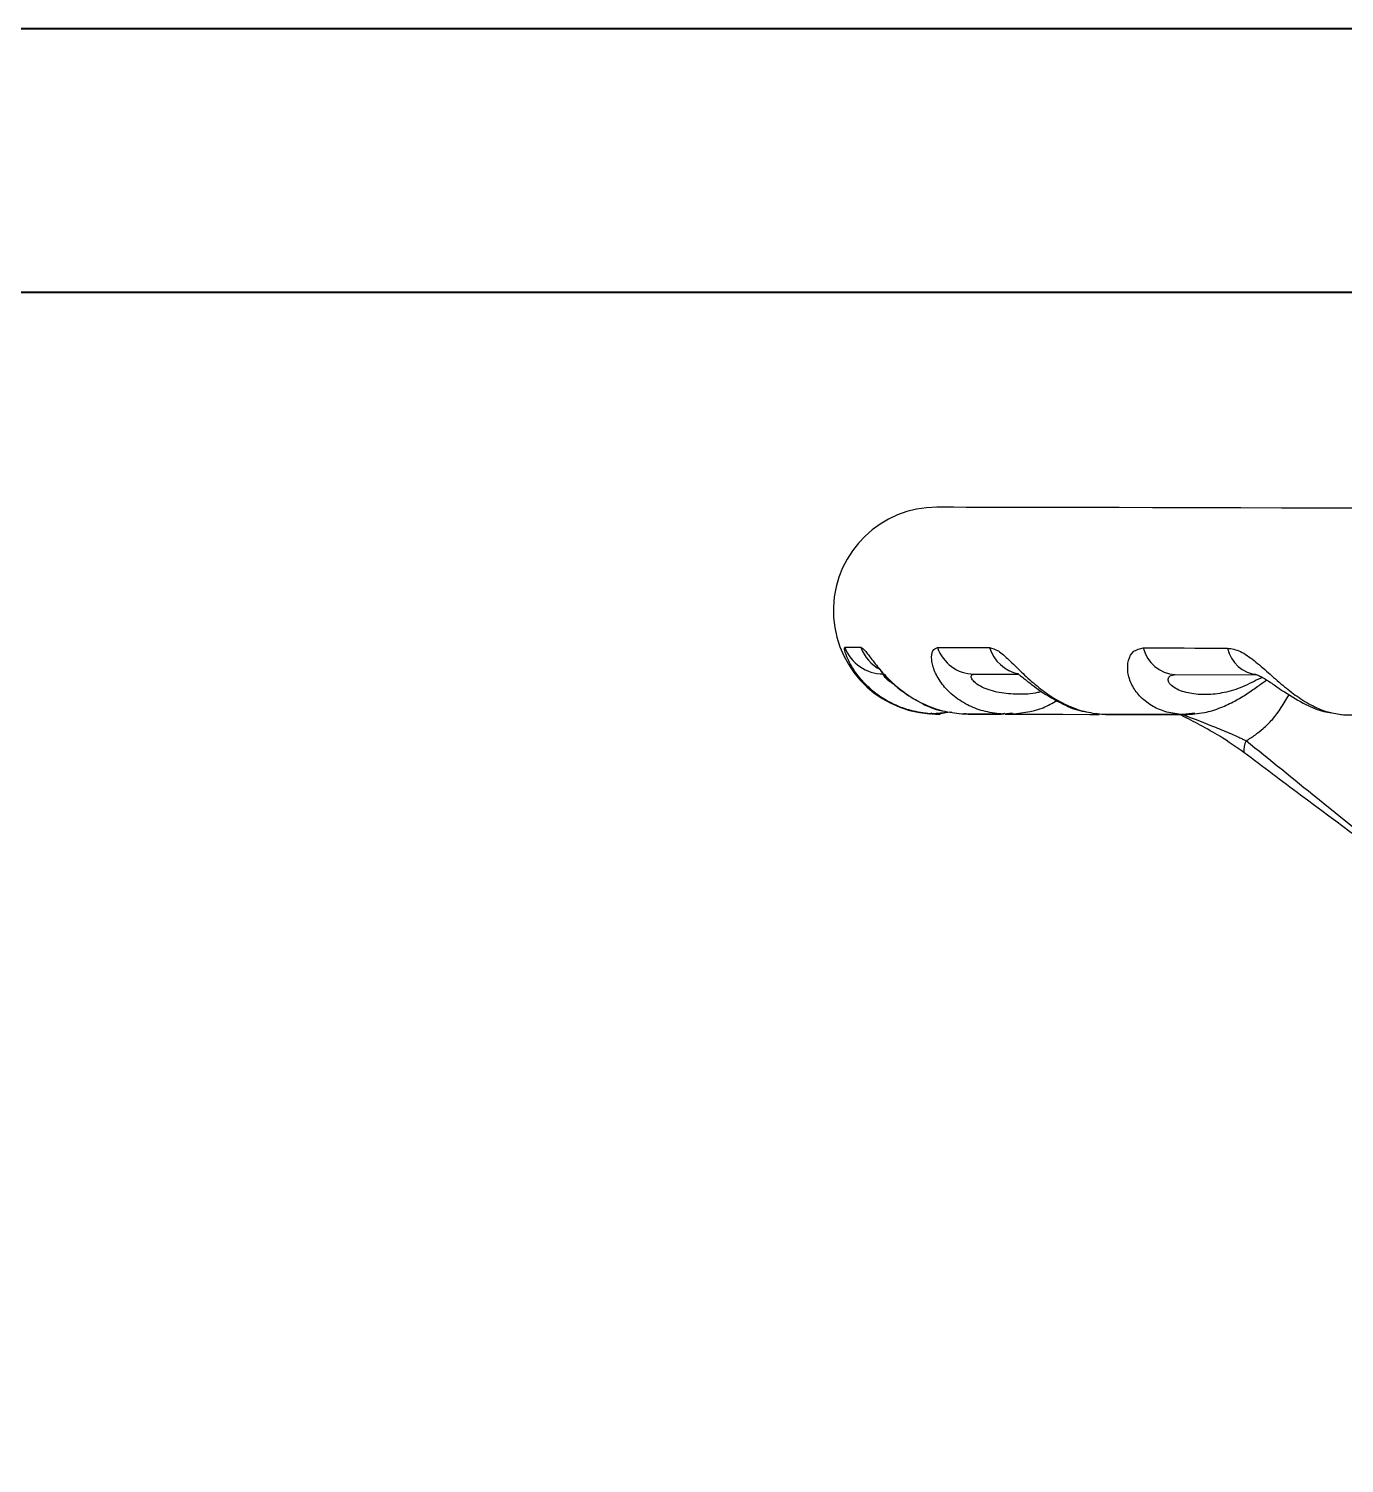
# Model space of a CAD drawing. Header units: millimetres. Extents: x 2085 to 4229, y 754 to 2271.
# Drawn here: x 2523.7 to 2650.9, y 2131.8 to 2270.6 of the extents above; entities that cross this region are included whole.
import ezdxf

# ---------------------------------------------------------------- set-up
doc = ezdxf.new("R2010")
doc.units = ezdxf.units.MM
doc.layers.add('AM_BOR', color=7, linetype='Continuous', lineweight=50)
doc.layers.add('粗实线', color=7, linetype='Continuous', lineweight=40)

# ---------------------------------------------------------------- blocks, each defined once
blk = doc.blocks.new('rA3')
at = {"layer": '粗实线'}
for p, q in [((753.384, 421.26), (333.384, 421.26)), ((748.384, 416.26), (358.384, 416.26))]:
    blk.add_line(p, q, dxfattribs=at)

msp = doc.modelspace()

# ---------------------------------------------------------------- linework, layer by layer
at = {"color": 7, "linetype": 'Continuous', "lineweight": 25}
for p, q in [((2615.116, 2208.117), (2619.362, 2208.107)), ((2634.576, 2208.075), (2642.543, 2208.058)), ((2642.464, 2208.058), (2642.523, 2208.058)), ((2610.831, 2204.286), (2610.877, 2204.286)), ((2610.877, 2204.285), (2610.978, 2204.346)), ((2611.029, 2204.287), (2610.964, 2204.287)), ((2611.08, 2204.273), (2610.978, 2204.346)), ((2611.08, 2204.273), (2611.031, 2204.274)), ((2612.967, 2204.431), (2611.08, 2204.273)), ((2611.311, 2204.275), (2611.608, 2204.298)), ((2611.564, 2204.26), (2612.76, 2204.464)), ((2617.755, 2204.265), (2618.053, 2204.33)), ((2618.836, 2204.338), (2617.962, 2204.254)), ((2617.962, 2204.254), (2618.053, 2204.33)), ((2618.133, 2204.246), (2618.337, 2204.245)), ((2627.976, 2204.224), (2628.296, 2204.224)), ((2635.11, 2204.223), (2635.593, 2204.293)), ((2636.463, 2204.35), (2635.302, 2204.213)), ((2635.302, 2204.213), (2635.593, 2204.293)), ((2650.614, 2204.226), (2650.845, 2204.187))]:
    msp.add_line(p, q, dxfattribs=at)
at = {"color": 7, "linetype": 'Continuous', "lineweight": 25, "flags": 128}
for points in [[(2655.355, 2224.167), (2650.274, 2224.178), (2645.466, 2224.188), (2640.94, 2224.198), (2636.708, 2224.207), (2632.779, 2224.215), (2629.161, 2224.223), (2625.863, 2224.23), (2622.892, 2224.236), (2620.254, 2224.242), (2617.956, 2224.247), (2616.003, 2224.251), (2614.399, 2224.254), (2613.148, 2224.257), (2612.252, 2224.259), (2611.714, 2224.26), (2611.534, 2224.26)], [(2654.582, 2224.167), (2649.587, 2224.178), (2644.86, 2224.188), (2640.413, 2224.198), (2636.254, 2224.207), (2632.394, 2224.215), (2628.841, 2224.223), (2625.601, 2224.23), (2622.684, 2224.236), (2620.094, 2224.241), (2617.838, 2224.246), (2615.921, 2224.25), (2614.346, 2224.254), (2613.118, 2224.257), (2612.239, 2224.258), (2611.71, 2224.26), (2611.534, 2224.26)], [(2602.614, 2210.72), (2602.748, 2210.719), (2602.899, 2210.719), (2603.067, 2210.719), (2603.253, 2210.718), (2603.455, 2210.718), (2603.675, 2210.717), (2603.912, 2210.717), (2604.166, 2210.716)], [(2611.591, 2210.7), (2612.162, 2210.699), (2612.75, 2210.698), (2613.353, 2210.697), (2613.973, 2210.695), (2614.608, 2210.694), (2615.26, 2210.692), (2615.928, 2210.691), (2616.611, 2210.69)], [(2631.489, 2210.658), (2632.459, 2210.656), (2633.442, 2210.653), (2634.44, 2210.651), (2635.452, 2210.649), (2636.477, 2210.647), (2637.517, 2210.645), (2638.57, 2210.642), (2639.636, 2210.64)], [(2611.499, 2204.26), (2611.513, 2204.26), (2611.541, 2204.26), (2611.579, 2204.26), (2611.629, 2204.26), (2611.689, 2204.26), (2611.76, 2204.26), (2611.843, 2204.259)], [(2614.55, 2204.253), (2614.942, 2204.253), (2615.357, 2204.252), (2615.796, 2204.251), (2616.258, 2204.25), (2616.743, 2204.249), (2617.251, 2204.248), (2617.751, 2204.246)], [(2618.254, 2204.246), (2619.212, 2204.244), (2621.335, 2204.239), (2623.706, 2204.234), (2626.322, 2204.229), (2627.236, 2204.227)], [(2627.834, 2204.226), (2629.179, 2204.223), (2632.27, 2204.216), (2635.304, 2204.21)]]:
    msp.add_lwpolyline(points, dxfattribs=at)
at = {"color": 7, "linetype": 'Continuous', "lineweight": 25}
for centre, radius, start, end in [((2611.513, 2214.26), 10, 89.87751, 266.08698), ((2606.348, 2212.125), 3.99, 200.62584, 269.83577), ((2607.898, 2212.105), 3.982, 200.40704, 242.91419), ((2615.186, 2211.908), 3.793, 198.57422, 268.9394), ((2620.167, 2211.818), 3.731, 197.60616, 258.75408), ((2634.79, 2211.467), 3.399, 193.76926, 266.38233), ((2642.824, 2211.301), 3.255, 191.71062, 265.05504), ((2611.513, 2214.26), 10, 267.23859, 269.87751), ((2611.757, 2295.283), 91.024, 269.83269, 269.88273), ((2643.127, 2200.784), 1.913, 152.36136, 187.28594)]:
    msp.add_arc(centre, radius, start, end, dxfattribs=at)
for points, knots in [([(2610.877, 2204.286), (2610.256, 2204.364), (2609.045, 2204.518), (2607.318, 2205.169), (2606.038, 2205.924), (2605.144, 2206.639), (2604.552, 2207.2), (2604.031, 2207.787), (2603.428, 2208.598), (2602.887, 2209.57), (2602.558, 2210.516), (2602.596, 2210.652), (2602.614, 2210.72)], [0, 0, 0, 0, 0.1281513, 0.2496843, 0.3801441, 0.4411883, 0.4997197, 0.5635694, 0.6245897, 0.7496425, 0.8750065, 1, 1, 1, 1]), ([(2604.166, 2210.716), (2604.285, 2210.651), (2604.463, 2210.554), (2604.871, 2210.026), (2605.233, 2209.544), (2605.668, 2208.981), (2606.161, 2208.387), (2606.726, 2207.771), (2607.538, 2206.985), (2608.476, 2206.243), (2609.515, 2205.598), (2610.621, 2205.039), (2612.095, 2204.498), (2613.304, 2204.351), (2613.925, 2204.275)], [0, 0, 0, 0, 0.1244726, 0.1859089, 0.2498878, 0.3111053, 0.3751889, 0.4362181, 0.5000981, 0.6195311, 0.6833816, 0.7502528, 0.8718565, 1, 1, 1, 1]), ([(2617.755, 2204.265), (2617.164, 2204.339), (2616.013, 2204.483), (2614.414, 2205.125), (2613.269, 2205.878), (2612.507, 2206.593), (2612.025, 2207.156), (2611.629, 2207.745), (2611.218, 2208.561), (2610.962, 2209.539), (2611.057, 2210.495), (2611.413, 2210.632), (2611.591, 2210.7)], [0, 0, 0, 0, 0.1280635, 0.2496605, 0.3801541, 0.4411983, 0.4997165, 0.5635714, 0.6245804, 0.7496419, 0.8750131, 1, 1, 1, 1]), ([(2616.611, 2210.69), (2616.885, 2210.623), (2617.293, 2210.524), (2617.962, 2209.991), (2618.495, 2209.504), (2619.075, 2208.936), (2619.684, 2208.337), (2620.34, 2207.717), (2621.238, 2206.928), (2622.218, 2206.184), (2623.265, 2205.541), (2624.354, 2204.984), (2625.773, 2204.45), (2626.901, 2204.312), (2627.48, 2204.241)], [0, 0, 0, 0, 0.12447781, 0.18589566, 0.24987596, 0.31109782, 0.37520407, 0.4362225, 0.50010716, 0.61952435, 0.68338488, 0.75027631, 0.87194143, 1, 1, 1, 1]), ([(2635.11, 2204.223), (2634.591, 2204.292), (2633.577, 2204.428), (2632.218, 2205.062), (2631.287, 2205.812), (2630.712, 2206.527), (2630.374, 2207.091), (2630.131, 2207.682), (2629.942, 2208.502), (2629.992, 2209.487), (2630.508, 2210.451), (2631.163, 2210.589), (2631.489, 2210.658)], [0, 0, 0, 0, 0.12798414, 0.24964221, 0.38016298, 0.44120626, 0.49971221, 0.56357312, 0.62457328, 0.74964181, 0.87501882, 1, 1, 1, 1]), ([(2639.636, 2210.64), (2640.046, 2210.573), (2640.658, 2210.472), (2641.543, 2209.934), (2642.21, 2209.443), (2642.895, 2208.871), (2643.578, 2208.269), (2644.279, 2207.646), (2645.198, 2206.854), (2646.15, 2206.109), (2647.127, 2205.466), (2648.122, 2204.912), (2649.382, 2204.384), (2650.349, 2204.254), (2650.845, 2204.187)], [0, 0, 0, 0, 0.124482, 0.1858845, 0.2498661, 0.3110911, 0.3752157, 0.4362261, 0.5001158, 0.6195186, 0.6833865, 0.7502937, 0.8720137, 1, 1, 1, 1]), ([(2606.081, 2208.497), (2606.077, 2208.497), (2606.043, 2208.499), (2606.114, 2208.399), (2606.295, 2208.177), (2606.619, 2207.832), (2607.231, 2207.234), (2608.263, 2206.342), (2609.939, 2205.338), (2611.282, 2204.679), (2612.057, 2204.579), (2612.069, 2204.578)], [0, 0, 0, 0, 0.0081114, 0.0768965, 0.1482933, 0.2252732, 0.308902, 0.5022082, 0.7321601, 0.9958891, 1, 1, 1, 1]), ([(2607.341, 2207.191), (2607.279, 2207.221), (2606.967, 2207.375), (2606.579, 2207.709), (2606.294, 2208.064), (2606.323, 2208.112), (2606.337, 2208.136)], [0, 0, 0, 0, 0.0737246, 0.3731715, 0.686422, 1, 1, 1, 1]), ([(2621.641, 2206.436), (2621.516, 2206.4), (2620.762, 2206.184), (2619.36, 2206.143), (2617.524, 2206.279), (2616.094, 2206.714), (2615.231, 2207.246), (2614.855, 2207.688), (2614.822, 2208.046), (2615.018, 2208.093), (2615.116, 2208.117)], [0, 0, 0, 0, 0.0384572, 0.2309424, 0.4234302, 0.6153121, 0.715823, 0.807692, 0.9037958, 1, 1, 1, 1]), ([(2619.338, 2208.193), (2619.334, 2208.19), (2619.326, 2208.184), (2619.528, 2208.033), (2619.974, 2207.681), (2620.671, 2207.127), (2621.942, 2206.186), (2623.55, 2205.264), (2625.057, 2204.602), (2625.801, 2204.514), (2625.907, 2204.502)], [0, 0, 0, 0, 0.0566036, 0.1417938, 0.2232337, 0.3716522, 0.4790812, 0.7518494, 0.9644763, 1, 1, 1, 1]), ([(2643.036, 2207.794), (2642.902, 2207.739), (2642.524, 2207.584), (2641.774, 2207.186), (2640.577, 2206.662), (2639.086, 2206.235), (2637.387, 2206.085), (2635.787, 2206.246), (2634.605, 2206.673), (2633.992, 2207.205), (2633.838, 2207.647), (2634.048, 2208.005), (2634.4, 2208.051), (2634.576, 2208.075)], [0, 0, 0, 0, 0.03766201, 0.10619711, 0.17487785, 0.31226406, 0.44993761, 0.58761295, 0.72485502, 0.79674458, 0.86245319, 0.93119068, 1, 1, 1, 1]), ([(2642.11, 2208.097), (2642.157, 2208.11), (2642.25, 2208.134), (2642.557, 2208.044), (2642.961, 2207.846), (2643.565, 2207.482), (2644.314, 2206.967), (2645.557, 2206.108), (2647.068, 2205.217), (2648.607, 2204.527), (2649.431, 2204.432), (2649.667, 2204.404)], [0, 0, 0, 0, 0.0795455, 0.1530718, 0.2224941, 0.2889953, 0.4105927, 0.4994512, 0.7335913, 0.9237047, 1, 1, 1, 1]), ([(2635.538, 2204.208), (2636.16, 2204.246), (2637.332, 2204.317), (2638.945, 2204.834), (2640.311, 2205.475), (2641.502, 2206.194), (2642.562, 2206.941), (2643.15, 2207.362), (2643.427, 2207.56)], [0, 0, 0, 0, 0.2160598, 0.4068002, 0.5722695, 0.7235056, 0.870023, 1, 1, 1, 1]), ([(2618.321, 2204.245), (2619.524, 2204.334), (2621.234, 2204.461), (2622.691, 2205.319), (2623.123, 2205.574)], [0, 0, 0, 0, 0.7035476, 1, 1, 1, 1]), ([(2641.433, 2201.671), (2641.736, 2201.857), (2642.304, 2202.205), (2643.156, 2202.902), (2644.359, 2204.05), (2645.1, 2205.286), (2645.605, 2206.13)], [0, 0, 0, 0, 0.18369133, 0.34422859, 0.55221589, 1, 1, 1, 1]), ([(2613.925, 2204.275), (2614.47, 2204.274), (2615.561, 2204.271), (2617.023, 2204.267), (2617.755, 2204.265)], [0, 0, 0, 0, 0.4994057, 1, 1, 1, 1]), ([(2617.962, 2204.254), (2617.232, 2204.255), (2615.772, 2204.259), (2614.681, 2204.262), (2614.135, 2204.263)], [0, 0, 0, 0, 0.4994071, 1, 1, 1, 1]), ([(2627.48, 2204.241), (2628.667, 2204.238), (2631.043, 2204.233), (2633.753, 2204.226), (2635.11, 2204.223)], [0, 0, 0, 0, 0.4994067, 1, 1, 1, 1]), ([(2635.302, 2204.213), (2633.949, 2204.216), (2631.366, 2204.222), (2629.1, 2204.227), (2628.021, 2204.23)], [0, 0, 0, 0, 0.523527, 1, 1, 1, 1]), ([(2641.23, 2200.541), (2640.479, 2201.065), (2639.194, 2201.961), (2637.058, 2203.17), (2635.778, 2203.828), (2635.16, 2204.146)], [0, 0, 0, 0, 0.4211571, 0.7205143, 1, 1, 1, 1]), ([(2635.313, 2204.212), (2636.383, 2203.799), (2638.003, 2203.174), (2639.785, 2202.448), (2640.633, 2202.065), (2641.039, 2201.871), (2641.251, 2201.764), (2641.359, 2201.71), (2641.414, 2201.682), (2641.428, 2201.675), (2641.431, 2201.672), (2641.432, 2201.672), (2641.433, 2201.671), (2641.433, 2201.671)], [0, 0, 0, 0, 0.4919756, 0.7448976, 0.8717536, 0.9356326, 0.967738, 0.991593, 0.9977244, 0.9993421, 0.9997898, 0.9999241, 1, 1, 1, 1]), ([(2650.845, 2204.187), (2652.592, 2204.183), (2656.09, 2204.175), (2659.862, 2204.167), (2661.751, 2204.163)], [0, 0, 0, 0, 0.4994076, 1, 1, 1, 1]), ([(2660.453, 2186.275), (2656.411, 2189.545), (2650.069, 2194.674), (2643.731, 2199.809), (2641.433, 2201.671)], [0, 0, 0, 0, 0.6374709, 1, 1, 1, 1]), ([(2660.453, 2186.275), (2659.528, 2186.951), (2654.906, 2190.333), (2648.455, 2195.092), (2643.052, 2199.167), (2641.23, 2200.541)], [0, 0, 0, 0, 0.14213623, 0.71070448, 1, 1, 1, 1])]:
    msp.add_open_spline(points, degree=3, knots=knots, dxfattribs=at)
for points in [[(2632.805, 2047.479), (2633.329, 2051.131), (2634.377, 2058.434), (2637.497, 2069.077), (2641.705, 2079.32), (2647.06, 2089.021), (2653.465, 2098.06), (2660.846, 2106.322), (2669.108, 2113.704), (2678.148, 2120.108), (2687.848, 2125.464), (2698.091, 2129.672), (2708.735, 2132.791), (2716.038, 2133.839), (2719.689, 2134.363)], [(2633.008, 2054.022), (2633.694, 2057.316), (2635.067, 2063.905), (2638.388, 2073.457), (2642.592, 2082.64), (2647.727, 2091.343), (2653.717, 2099.48), (2660.504, 2106.964), (2668.018, 2113.72), (2676.18, 2119.674), (2684.905, 2124.773), (2694.106, 2128.937), (2703.672, 2132.217), (2710.267, 2133.562), (2713.564, 2134.234)]]:
    msp.add_open_spline(points, degree=3, dxfattribs=at)

# ---------------------------------------------------------------- block references
at = {"layer": 'AM_BOR', "xscale": 5.104687500000001, "yscale": 5.104687500000001, "zscale": 5.104687500000001}
msp.add_blockref('rA3', (383.144, 120.157), dxfattribs=at)

doc.saveas('drawing.dxf')
